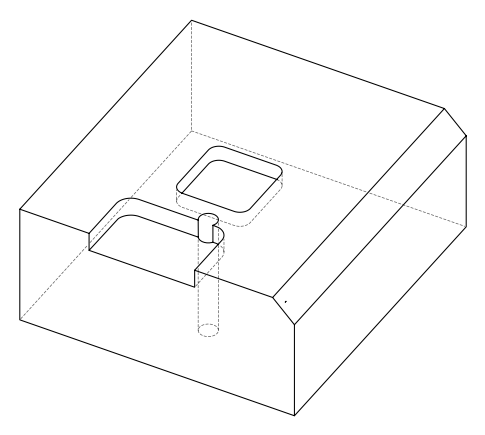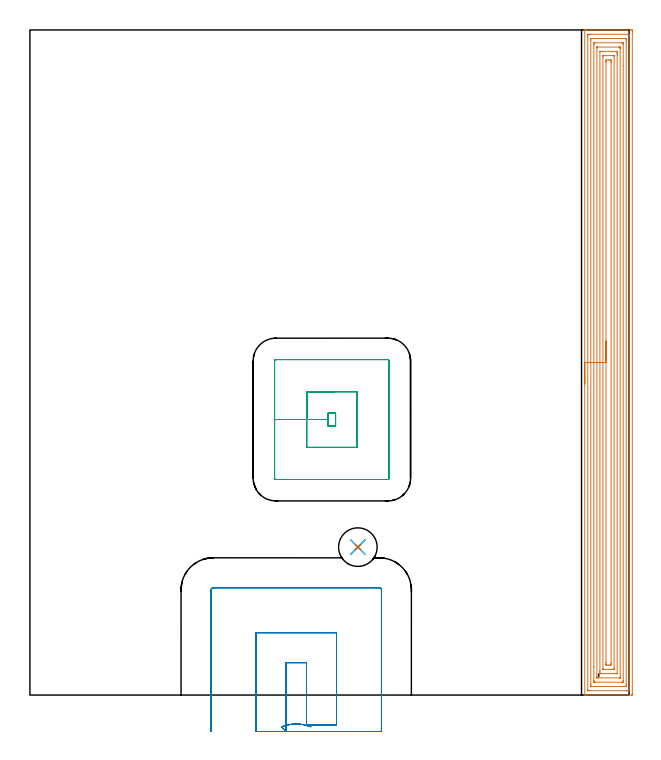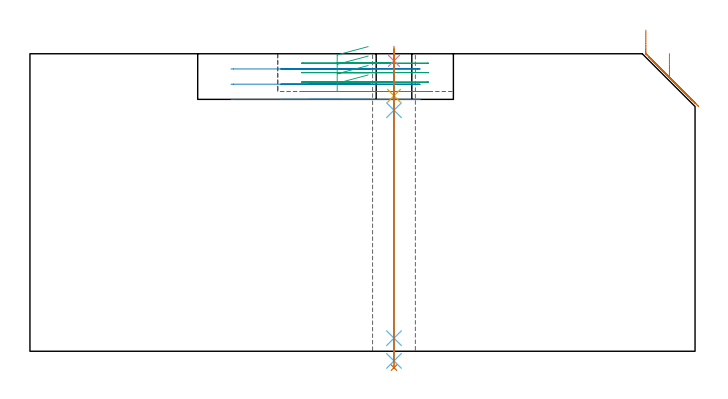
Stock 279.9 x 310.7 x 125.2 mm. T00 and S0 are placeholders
(PLAN: 7 operations, 6 tool changes, 28.6 min)
(1 AREA_MILL | FG_CHAMFER_SURFACE | UGT0205_001 | 20.28 min | 76561 mm3)
(2 MILL_OPEN_POCKET | POCKET_OPEN | UGT0201_006 | Follow Part, ap 7, ae 75% | 3.49 min | 130586 mm3)
(3 MILL_RECTANGULAR_POCKET | POCKET_RECTANGULAR_STRAIGHT | UGT0201_104 | Follow Part, ap 5, ae 75% | 3.5 min | 87303 mm3)
(4 SPOT_DRILL | STEP1HOLE | NXT0321_9005460120000 | 0.05 min | 170 mm3)
(5 DRILL_BLIND_HOLE_INTO_CENTER | STEP1HOLE | NXT0301_089 | 0.08 min | 1534 mm3)
(6 GUN_DRILL_THROUGH_HOLE | STEP1HOLE | UGT0307_008 | 0.62 min | 10323 mm3)
(7 DRILL_TO_ENLARGE_THROUGH_HOLE | STEP1HOLE | UGT0301_046 | 0.54 min | 18990 mm3)
(TOOL UGT0205_001 | Chamfer Mill 20 x 3 x 45 deg. | D20 FL50 Z2)
(TOOL UGT0201_006 | End Mill 28 mm | D28 FL25 Z2)
(TOOL UGT0201_104 | End Mill 20 mm | D20 FL22 Z2)
(TOOL NXT0321_9005460120000 | NC Spot Drill, 142deg, 12mm, Carbide, Uncoated | D12 PA142 FL30 Z2)
(TOOL NXT0301_089 | Carbide Drill 11.8mm [860.1-1180-035A1-MM 2214] | D11.8 PA140 FL55 Z2)
(TOOL UGT0307_008 | Gun Drill 11 mm | D11 PA130 FL24 Z1)
(TOOL UGT0301_046 | Twist Drill 18 mm | D18 PA118 FL130 Z2)
(OP 1 AREA_MILL)
G17 G21 G94 G90
T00 M6
G54
G17 G0 G90 X259.2 Y145.35 S1061 M3
G43 Z135.2 H0
G94 G1 Y145.388 Z134.328 F250.
Y145.502 Z133.463
Y145.691 Z132.612
Y145.953 Z131.78
Y146.287 Z130.974
Y146.69 Z130.2
Y147.158 Z129.464
Y147.69 Z128.772
Y148.279 Z128.129
Y148.922 Z127.54
Y149.614 Z127.008
Y150.35 Z126.54
Y151.124 Z126.137
Y151.93 Z125.803
Y152.762 Z125.541
Y153.613 Z125.352
Y154.478 Z125.238
Y155.35 Z125.2
Y310.515
X259.203 Y310.692 Z125.188
X259.22 Y310.7 Z125.171
X259.604 Z124.795
X259.844 Z124.556
X260.574 Z123.821
X261.823 Z122.574
X263.227 Z121.169
X280.286 Z104.112
X280.91 Y310.695 Z103.487
X281.392 Y310.691 Z103.006
X281.395 Y310.559 Z103.003
X281.399 Y310.068 Z103.001
X281.4 Y309.573 Z103.
Y0.632
X281.396 Y0.229 Z103.002
X281.392 Y0.01 Z103.006
X281.17 Y0. Z103.228
X262.967 Z121.429
X260.574 Z123.821
X259.845 Z124.555
X259.604 Z124.796
X259.22 Z125.171
X259.203 Y0.008 Z125.188
X259.2 Y0.184 Z125.2
Y155.35
X260.614 Z123.786
Y307.345
X260.615 Y308.238 Z123.785
X260.616 Y308.28 Z123.784
X260.634 Y308.69 Z123.766
X261.045 Y308.697 Z123.355
X261.458 Y308.699 Z122.942
X261.927 Y308.7 Z122.473
X279.142 Y308.699 Z105.258
X279.613 Y308.697 Z104.787
X279.863 Y308.69 Z104.537
X279.979 Y308.679 Z104.421
X279.985 Y308.321 Z104.415
Y308.28
X279.986 Y3.355 Z104.414
X279.985 Y2.462 Z104.415
X279.984 Y2.42 Z104.416
X279.966 Y2.01 Z104.434
X279.555 Y2.003 Z104.845
X279.142 Y2.001 Z105.258
X278.673 Y2. Z105.727
X261.458 Y2.001 Z122.942
X260.987 Y2.003 Z123.413
X260.737 Y2.01 Z123.663
X260.621 Y2.021 Z123.779
X260.615 Y2.379 Z123.785
Y2.42
X260.614 Y155.35 Z123.786
X262.028 Z122.372
X262.029 Y305.914 Z122.371
X262.031 Y306.491 Z122.369
X262.034 Y306.649 Z122.366
X262.035 Y306.681 Z122.365
X262.068 Y306.69 Z122.332
X262.139 Y306.697 Z122.261
X262.342 Y306.699 Z122.058
X278.258 Z106.142
X278.464 Y306.697 Z105.936
X278.523 Y306.694 Z105.877
X278.556 Y306.69 Z105.844
X278.565 Y306.677 Z105.835
X278.568 Y306.597 Z105.832
X278.57 Y306.491 Z105.83
X278.571 Y306.174 Z105.829
X278.572 Y305.597 Z105.828
X278.571 Y4.786 Z105.829
X278.569 Y4.209 Z105.831
X278.566 Y4.051 Z105.834
X278.565 Y4.019 Z105.835
X278.532 Y4.01 Z105.868
X278.461 Y4.003 Z105.939
X278.258 Y4.001 Z106.142
X262.342 Z122.058
X262.136 Y4.003 Z122.264
X262.077 Y4.006 Z122.323
X262.044 Y4.01 Z122.356
X262.035 Y4.023 Z122.365
X262.032 Y4.103 Z122.368
X262.03 Y4.209 Z122.37
X262.029 Y4.526 Z122.371
X262.028 Y5.103 Z122.372
Y155.35
X263.443 Z120.957
Y303.808
X263.449 Y304.477 Z120.951
X263.456 Y304.69 Z120.944
X263.67 Y304.695 Z120.73
X264.111 Y304.7 Z120.289
X276.489 Z107.911
X276.931 Y304.695 Z107.469
X277.144 Y304.69 Z107.256
X277.15 Y304.568 Z107.25
X277.156 Y304.028 Z107.244
X277.157 Y293.938 Z107.243
X277.156 Y6.892 Z107.244
X277.15 Y6.223 Z107.25
X277.144 Y6.01 Z107.256
X276.93 Y6.005 Z107.47
X276.489 Y6. Z107.911
X264.111 Z120.289
X263.669 Y6.005 Z120.731
X263.457 Y6.01 Z120.943
X263.45 Y6.132 Z120.95
X263.444 Y6.672 Z120.956
X263.443 Y13.264 Z120.957
Y155.35
X264.857 Z119.543
Y302.299
X264.859 Y302.578 Z119.541
X264.862 Y302.657 Z119.538
X264.865 Y302.692 Z119.535
X264.87 Y302.694 Z119.53
X264.911 Y302.697 Z119.489
X264.995 Y302.699 Z119.405
X265.206 Y302.7 Z119.194
X274.932 Z109.468
X275.605 Y302.697 Z108.795
X275.701 Y302.694 Z108.699
X275.727 Y302.69 Z108.673
X275.736 Y302.685 Z108.664
X275.738 Y302.624 Z108.662
X275.741 Y302.438 Z108.659
X275.743 Y302.159 Z108.657
Y302.019
Y8.401
X275.741 Y8.122 Z108.659
X275.738 Y8.043 Z108.662
X275.735 Y8.008 Z108.665
X275.73 Y8.006 Z108.67
X275.689 Y8.003 Z108.711
X275.605 Y8.001 Z108.795
X275.394 Y8. Z109.006
X265.668 Z118.732
X264.995 Y8.003 Z119.405
X264.899 Y8.006 Z119.501
X264.872 Y8.01 Z119.528
X264.864 Y8.015 Z119.536
X264.862 Y8.076 Z119.538
X264.859 Y8.262 Z119.541
X264.857 Y8.82 Z119.543
Y155.35
X266.271 Z118.129
X266.272 Y300.48 Z118.128
X266.273 Y300.604 Z118.127
X266.276 Y300.665 Z118.124
X266.278 Y300.688 Z118.122
X266.306 Y300.693 Z118.094
X266.763 Y300.698 Z117.637
X267.184 Y300.7 Z117.216
X267.647 Z116.753
X273.837 Y300.699 Z110.563
X274.261 Y300.696 Z110.139
X274.32 Y300.69 Z110.08
X274.323 Y300.634 Z110.077
X274.327 Y300.231 Z110.073
X274.329 Y299.733 Z110.071
Y299.336
X274.328 Y10.22 Z110.072
X274.327 Y10.096 Z110.073
X274.324 Y10.035 Z110.076
X274.322 Y10.012 Z110.078
X274.294 Y10.006 Z110.106
X273.837 Y10.002 Z110.563
X273.416 Y10. Z110.984
X272.953 Z111.447
X266.763 Y10.001 Z117.637
X266.339 Y10.004 Z118.061
X266.28 Y10.01 Z118.12
X266.277 Y10.066 Z118.123
X266.273 Y10.469 Z118.127
X266.271 Y10.967 Z118.129
Y11.364
Y155.35
X267.685 Z116.715
Y298.442
X267.687 Y298.656 Z116.713
X267.689 Y298.681 Z116.711
X267.691 Y298.687 Z116.709
X267.716 Y298.69 Z116.684
X267.852 Y298.696 Z116.548
X268.022 Y298.699 Z116.378
X268.277 Y298.7 Z116.123
X271.813 Z112.587
X272.698 Z111.702
X272.828 Y298.698 Z111.572
X272.86 Y298.696 Z111.54
X272.89 Y298.69 Z111.51
X272.908 Y298.681 Z111.492
X272.914 Y298.442 Z111.486
X272.915 Y12.258 Z111.485
X272.913 Y12.044 Z111.487
X272.911 Y12.019 Z111.489
X272.909 Y12.013 Z111.491
X272.883 Y12.01 Z111.517
X272.748 Y12.004 Z111.652
X272.578 Y12.001 Z111.822
X272.323 Y12. Z112.077
X267.902 Z116.498
X267.772 Y12.002 Z116.628
X267.74 Y12.004 Z116.66
X267.71 Y12.01 Z116.69
X267.692 Y12.019 Z116.708
X267.686 Y12.258 Z116.714
X267.685 Y155.35 Z116.715
X269.1 Z115.3
Y295.759
X269.102 Y296.077 Z115.298
X269.107 Y296.653 Z115.293
X269.374 Y296.695 Z115.026
X269.416 Y296.697 Z114.984
X270.254 Y296.7 Z114.146
X271.14 Y296.698 Z113.26
X271.184 Y296.693 Z113.216
X271.493 Y296.653 Z112.907
X271.497 Y296.337 Z112.903
X271.5 Y295.759 Z112.9
Y295.439
Y14.941
X271.498 Y14.623 Z112.902
X271.493 Y14.046 Z112.907
X271.226 Y14.005 Z113.174
X271.184 Y14.003 Z113.216
X270.346 Y14. Z114.054
X269.459 Y14.002 Z114.941
X269.416 Y14.007 Z114.984
X269.107 Y14.046 Z115.293
X269.103 Y14.363 Z115.297
X269.1 Y14.941 Z115.3
Y15.261
Y155.35
Y156.222 Z115.339
Y157.086 Z115.452
Y157.938 Z115.641
Y158.77 Z115.904
Y159.576 Z116.237
Y160.35 Z116.64
Y161.086 Z117.109
Y161.778 Z117.64
Y162.421 Z118.229
Y163.01 Z118.873
Y163.541 Z119.565
Y164.01 Z120.3
Y164.413 Z121.074
Y164.747 Z121.88
Y165.009 Z122.712
Y165.198 Z123.564
Y165.312 Z124.429
Y165.35 Z125.3
G0 Z135.2
M5
M2
(OP 2 MILL_OPEN_POCKET)
G17 G21 G94 G90
T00 M6
G54
G17 G0 G90 X131.28 Y-14.858 S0 M3
G43 Z135.2 H0
Z118.8
G94 G1 X128.405 Y-14. F250.
G3 X120.395 Y-14. R14. F500.
G1 X117.52 Y-14.858 F250.
X119.6 Y-17.
Y-14.
Y15.1 F500.
X129.2
Y-14.
X143.2
Y29.1
X105.6
Y-14.
Y-17. F250.
X164.2
Y-14.
Y49.1 F500.
G3 X163.2 Y50.1 R1.
G1 X85.6
G3 X84.6 Y49.1 R1.
G1 Y-14.
Y-17. F250.
G0 X131.28 Y-14.858 Z112.4
G1 X128.405 Y-14.
G3 X120.395 Y-14. R14. F500.
G1 X117.52 Y-14.858 F250.
X119.6 Y-17.
Y-14.
Y15.1 F500.
X129.2
Y-14.
X143.2
Y29.1
X105.6
Y-14.
Y-17. F250.
X164.2
Y-14.
Y49.1 F500.
G3 X163.2 Y50.1 R1.
G1 X85.6
G3 X84.6 Y49.1 R1.
G1 Y-14.
Y-17. F250.
G0 X131.28 Y-14.858 Z106.
G1 X128.405 Y-14.
G3 X120.395 Y-14. R14. F500.
G1 X117.52 Y-14.858 F250.
X119.6 Y-17.
Y-14.
Y15.1 F500.
X129.2
Y-14.
X143.2
Y29.1
X105.6
Y-14.
Y-17. F250.
X164.2
Y-14.
Y49.1 F500.
G3 X163.2 Y50.1 R1.
G1 X85.6
G3 X84.6 Y49.1 R1.
G1 Y-14.
Y-17. F250.
G0 Z135.2
M5
M2
(OP 3 MILL_RECTANGULAR_POCKET)
G17 G21 G94 G90
T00 M6
G54
G17 G0 G90 X142.331 Y141.7 S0 M3
G43 Z135.2 H0
Z128.2
G94 G1 X129.3 Z124.708 F250.
Y128.7 Z121.225
X139.3
Y125.7 F500.
X142.8
Y131.7
X139.3
Y128.7
X129.3
Y115.7
X152.8
Y141.7
X129.3
Y128.7
X114.3
Y101.3
G3 X114.9 Y100.7 R0.6
G1 X167.2
G3 X167.8 Y101.3 R0.6
G1 Y156.1
G3 X167.2 Y156.7 R0.6
G1 X114.9
G3 X114.3 Y156.1 R0.6
G1 Y128.7
Y127.7
G0 X142.331 Y141.7 Z124.225
G1 X129.3 Z120.733 F250.
Y128.7 Z117.25
X139.3
Y125.7 F500.
X142.8
Y131.7
X139.3
Y128.7
X129.3
Y115.7
X152.8
Y141.7
X129.3
Y128.7
X114.3
Y101.3
G3 X114.9 Y100.7 R0.6
G1 X167.2
G3 X167.8 Y101.3 R0.6
G1 Y156.1
G3 X167.2 Y156.7 R0.6
G1 X114.9
G3 X114.3 Y156.1 R0.6
G1 Y128.7
Y127.7
G0 X142.331 Y141.7 Z120.25
G1 X129.3 Z116.758 F250.
Y128.7 Z113.275
X139.3
Y125.7 F500.
X142.8
Y131.7
X139.3
Y128.7
X129.3
Y115.7
X152.8
Y141.7
X129.3
Y128.7
X114.3
Y101.3
G3 X114.9 Y100.7 R0.6
G1 X167.2
G3 X167.8 Y101.3 R0.6
G1 Y156.1
G3 X167.2 Y156.7 R0.6
G1 X114.9
G3 X114.3 Y156.1 R0.6
G1 Y128.7
Y127.7
G0 X142.331 Y141.7 Z116.275
G1 X129.3 Z112.783 F250.
Y128.7 Z109.3
X139.3
Y125.7 F500.
X142.8
Y131.7
X139.3
Y128.7
X129.3
Y115.7
X152.8
Y141.7
X129.3
Y128.7
X114.3
Y101.3
G3 X114.9 Y100.7 R0.6
G1 X167.2
G3 X167.8 Y101.3 R0.6
G1 Y156.1
G3 X167.2 Y156.7 R0.6
G1 X114.9
G3 X114.3 Y156.1 R0.6
G1 Y128.7
Y127.7
G0 Z135.2
M5
M2
(OP 4 SPOT_DRILL)
G17 G21 G94 G90
T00 M6
G54
G17 G0 G90 X153.2 Y69.1 S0 M3
G43 Z135.2 H0
G94 G81 G98 Z122.2 F250. R128.2
G80
M5
M2
(OP 5 DRILL_BLIND_HOLE_INTO_CENTER)
G17 G21 G94 G90
T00 M6
G54
G17 G0 G90 X153.2 Y69.1 S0 M3
G43 Z135.2 H1
G94 G81 G98 Z107.5 F250. R127.2
G80
M5
M2
(OP 6 GUN_DRILL_THROUGH_HOLE)
G17 G21 G94 G90
T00 M6
G54
G17 G0 G90 X153.2 Y69.1 M8
G43 Z135.2 H0
Z120.977
S716 M3
G94 G1 Z101.437 F125. M26
G4 X.084
Z5.5 F250.
G4 X.084
Z-4.065 F125.
G4 X.084
M5
M9
G0 Z120.977
Z135.2
M2
(OP 7 DRILL_TO_ENLARGE_THROUGH_HOLE)
G17 G21 G94 G90
T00 M6
G54
G17 G0 G90 X153.2 Y69.1 S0 M3
G43 Z135.2 H0
G94 G73 G98 Z-6.908 F250. Q16.513 R127.2
G80
M5
M2
